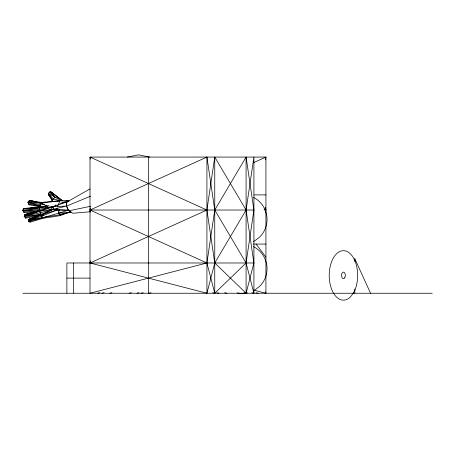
<?xml version="1.0" encoding="UTF-8"?>
<svg xmlns="http://www.w3.org/2000/svg" width="455" height="455" viewBox="0 0 455 455"><rect width="100%" height="100%" fill="white"/><g stroke="black" fill="none" stroke-linecap="round" stroke-linejoin="round"><path stroke-width="0.68" d="M66.663 204.727L66.612 206.052L68.352 210.21L70.98 212.121L60.06 214.737L42.429 217.547L29.734 220.391L28.574 221.039L28.898 221.869L30.479 222.063L42.753 218.377L60.39 215.573L68.989 212.218M66.72 203.402L66.777 202.083L68.75 200.627L60.014 200.712L41.399 202.418L29.484 200.479L27.971 202.344L29.171 204.83L40.603 206.997M52.177 200.24L48.321 194.484L48.418 193.25L49.367 192.09L50.613 191.691L62.477 200.752L50.613 191.691L50.067 192.283L49.367 192.09L55.044 197.316L62.398 200.865M90.539 211.729L72.789 213.264L68.898 210.779L66.407 206.149L66.777 202.083L90.05 188.893M43.43 202.555L41.399 202.418L40.876 203.163L39.522 207.742L39.204 210.597L42.753 218.377M90.312 212.115L89.999 210.028L90.312 207.935M251.854 292.713L253.918 293.248L253.918 157.072L246.087 210.028L214.754 262.984L206.923 293.248L89.999 262.984L90.312 260.897M214.754 157.072L206.923 210.028L214.754 262.984L246.087 293.248L253.918 262.984L246.087 210.028L214.754 157.072L214.754 293.248L212.69 292.713M253.543 290.04L265.925 293.248L265.925 157.072L89.999 157.072L89.999 293.248L206.923 262.984L89.999 210.028L206.923 157.072L214.754 210.028L246.087 262.984L214.754 293.248L206.923 262.984L214.754 210.028L246.087 157.072L253.918 210.028L246.087 262.984L253.918 293.248M265.51 159.859L265.925 157.072L264.617 157.623M265.51 212.815L265.925 210.028L265.51 207.241M60.39 215.573L60.06 214.737L58.428 213.264L59.15 209.818M35.098 211.916L24.081 212.616L22.75 210.392L23.467 209.141L52.956 206.741L66.612 206.052L53.485 209.22L40.933 214.419L25.332 217.359L24.195 216.153L25.07 214.47L52.956 206.741L69.183 201.184M70.98 212.121L58.428 213.264L58.911 211.99L58.428 213.264L30.155 221.232L28.574 221.039L28.904 219.316L40.961 214.305M54.082 209.283L55.965 210.159L56.505 208.896M57.319 207.008L60.014 200.712L61.038 200.865M46.831 205.762L40.029 207.019L23.745 208.515L23.467 210.494L24.081 212.616M354.24 260.027L354.82 258.747L370.546 293.248M57.967 209.766L41.251 214.84L28.904 219.316L29.734 220.391L41.86 216.182L56.261 210.267L56.898 209.016M22.75 210.392L39.591 210.779L23.751 211.78L22.75 210.392L23.745 208.515L27.954 208.276M38.544 215.761L25.656 218.19L24.195 216.153L25.07 214.47L39.551 211.228L53.485 209.22L68.352 210.21L58.428 213.264M24.195 216.153L40.262 212.809L53.485 209.22L56.261 210.267L57.091 209.198M29.171 204.83L27.971 202.344L29.484 200.479L36.411 201.861M24.593 215.733L25.389 214.896L25.07 214.47L31.913 212.957M50.459 201.986L55.044 197.316L57.319 196.85L58.758 197.925L59.087 198.761M41.86 216.182L44.05 214.43M46.791 212.246L56.107 204.801M55.965 210.159L57.631 208.913M67.641 201.457L68.75 200.627L66.203 200.865M205.649 157.692L206.923 157.072L206.923 293.248M48.935 205.62L39.522 207.742L23.467 210.494L39.34 209.3L52.956 206.741L53.485 209.22L29.734 220.391L30.479 222.063M253.719 162.6L265.925 157.072M89.999 262.984L206.923 210.028L89.999 157.072L90.312 159.159M66.407 206.149L90.625 196.162M30.258 219.208L32.18 218.445M41.251 214.84L29.217 219.594L28.574 221.039L28.904 219.316L35.353 216.984M52.956 206.741L25.031 216.216L25.656 218.19M60.06 214.737L63.285 213.719M62.198 202.356L68.75 200.627M39.551 211.228L24.923 215.016L25.031 216.216L40.933 214.419L40.262 212.809M97.836 293.248L99.895 292.713M102.005 293.248L104.07 292.713M109.843 293.248L111.902 292.713M129.163 293.248L131.228 292.713M136.995 293.248L139.059 292.713M141.169 293.248L143.234 292.713M149.001 293.248L151.066 292.713M57.393 201.275L60.014 200.712L40.876 203.163L27.971 202.344M68.898 210.779L90.585 206.286M127.36 157.072L138.513 154.848L149.712 157.072M59.838 203.362L66.777 202.083M30.053 208.151L32.857 207.992M23.745 208.515L39.522 207.742M44.772 204.625L40.688 204.773L28.648 202.617L28.915 201.161L42.992 203.328M56.261 210.267L68.352 210.21M253.975 194.899L265.925 194.899M89.999 210.028L253.918 210.028M264.503 210.028L265.925 210.028L263.997 209.152M253.355 244.073L265.925 244.073M253.918 262.984L66.879 262.984L66.879 293.248M66.879 278.113L89.999 278.113M22.813 293.248L432.25 293.248M61.709 200.877L53.269 199.057L48.418 193.25L55.044 197.316L50.613 191.691L58.758 197.925M256.029 292.713L258.093 293.248M244.022 292.713L246.087 293.248L246.087 157.072M224.696 292.713L226.761 293.248M216.864 292.713L218.929 293.248M47.792 206.371L40.876 203.163L29.484 200.479L30.024 200.979M256.137 244.073L265.925 257.177M48.321 194.484L52.638 200.501M48.418 193.25L52.678 200.45M51.426 192.283L51.751 193.113M265.566 291.871L265.925 293.248M265.51 260.197L265.714 261.591M354.82 258.747L354.82 261.562M354.82 289.022L354.82 293.248M148.461 157.072L148.461 293.248M73.676 262.984L73.676 293.248M253.532 246.661A24.741 24.741 0 0 1 259.788 286.195L254.663 290.125A24.741 24.741 0 0 1 253.532 290.739M247.446 292.895A24.741 24.741 0 0 1 237.146 292.895M253.532 197.413A24.741 24.741 0 0 1 259.788 236.947L254.663 240.877A24.741 24.741 0 0 1 253.532 241.491M353.495 292.906L350.549 296.842A24.741 14.224 -90 0 1 329.266 277.573A24.741 14.224 -90 0 1 348.302 252.167A24.741 14.224 -90 0 1 353.495 292.906M40.944 206.291L28.841 203.999L28.648 202.617L40.944 206.291M344.782 277.749A3.299 1.894 -90 0 0 343.929 272.232A3.299 1.894 -90 0 0 341.608 276.27A3.299 1.894 -90 0 0 344.782 277.749"/></g></svg>
